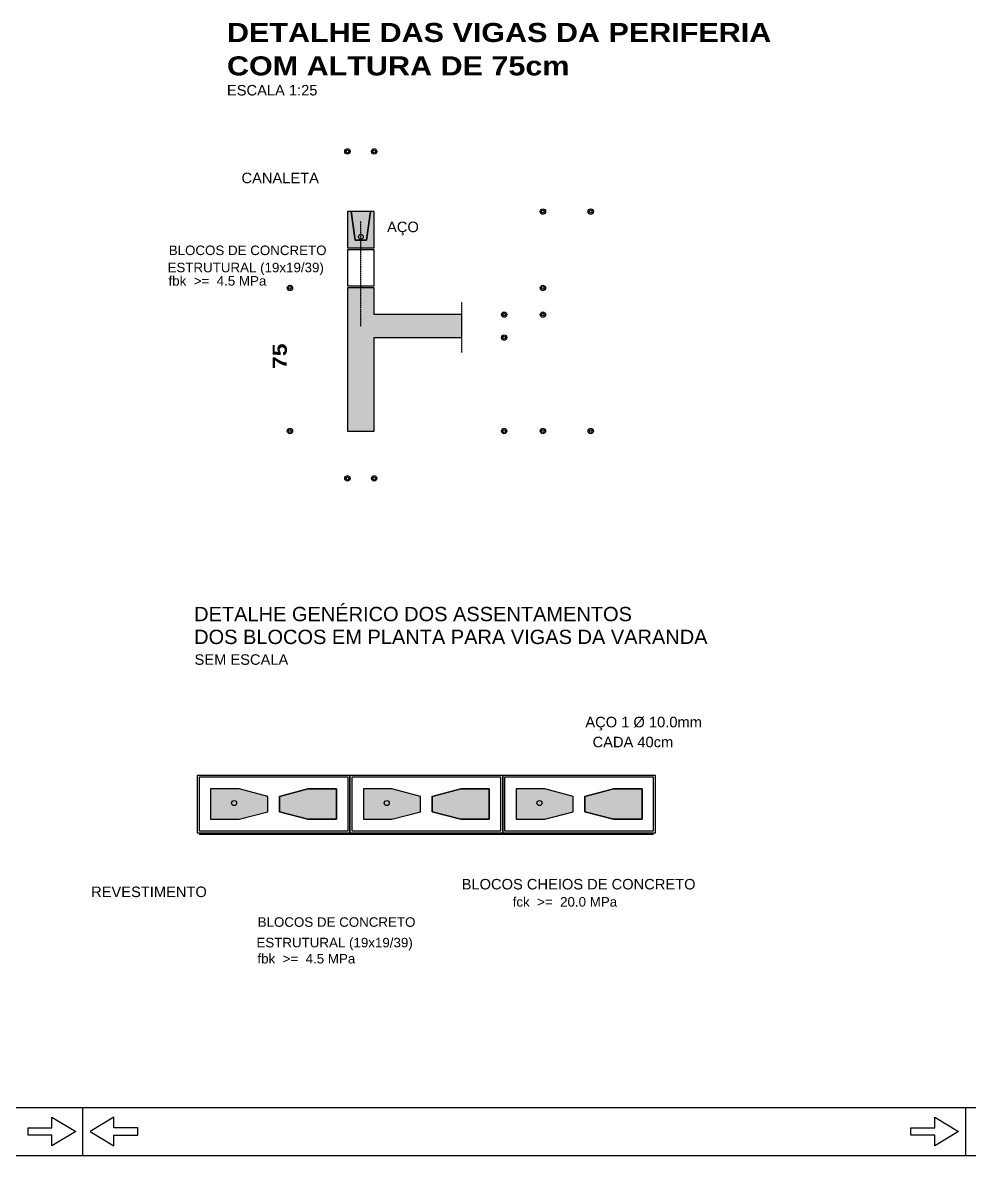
# Model space of a CAD drawing. Extents: x -15895 to 12929, y -2522 to 15173.
# Drawn here: x -11863 to -10871, y 10673 to 11859 of the extents above; entities that cross this region are included whole.
import ezdxf

# ---------------------------------------------------------------- set-up
doc = ezdxf.new("R2010")
doc.units = 0
doc.linetypes.add('ESTILO_TQS_0006', pattern=[0.3, 0.2, -0.1])
doc.linetypes.add('ESTILO_TQS_0007', pattern=[2.1, 1.5, -0.2, 0.2, -0.2])
for name, color, linetype in [('MTH-179', 1, 'Continuous'), ('MTH-18', 1, 'Continuous'), ('MTH-201', 4, 'Continuous'), ('MTH-224', 4, 'Continuous'), ('MTH-226', 6, 'Continuous'), ('MTH-230', 1, 'Continuous'), ('MTH-231', 1, 'Continuous'), ('MTH-DIM-PILAR', 3, 'Continuous'), ('MTH-EIXO-217', 8, 'Continuous'), ('MTH-LINHA-CORTE', 5, 'Continuous'), ('MTH-MARGEM', 5, 'Continuous'), ('MTH-SIMB_COTA', 3, 'Continuous'), ('MTH-SOMBRA21', 150, 'Continuous'), ('MTH-SOMBRA41', 88, 'Continuous'), ('MTH-TXT', 4, 'Continuous'), ('MTH-TXT-NEGRITO', 5, 'Continuous'), ('MTH-TXT-NOTAS', 3, 'Continuous'), ('MTH-TXT2', 5, 'Continuous')]:
    doc.layers.add(name, color=color, linetype=linetype)
doc.styles.add('TQS_ARIAL', font='arial.ttf')
doc.styles.add('TQS_ARIAL_BLACK', font='ariblk.ttf')

msp = doc.modelspace()

# ---------------------------------------------------------------- linework, layer by layer
at = {"layer": 'MTH-179', "linetype": 'Continuous'}
for p, q in [((-11799.64, 10672.93), (-11799.64, 10722.93)), ((-10874.64, 10672.93), (-10874.64, 10722.93)), ((-15894.64, 10672.93), (-8099.64, 10672.93))]:
    msp.add_line(p, q, dxfattribs=at)
for points in [[(-11807.14, 10697.93), (-11832.14, 10682.93), (-11832.14, 10694.18), (-11857.14, 10694.18), (-11857.14, 10701.68), (-11832.14, 10701.68), (-11832.14, 10712.93), (-11807.14, 10697.93)], [(-11792.14, 10697.93), (-11767.14, 10682.93), (-11767.14, 10694.18), (-11742.14, 10694.18), (-11742.14, 10701.68), (-11767.14, 10701.68), (-11767.14, 10712.93), (-11792.14, 10697.93)], [(-10882.14, 10697.93), (-10907.14, 10682.93), (-10907.14, 10694.18), (-10932.14, 10694.18), (-10932.14, 10701.68), (-10907.14, 10701.68), (-10907.14, 10712.93), (-10882.14, 10697.93)]]:
    msp.add_lwpolyline(points, dxfattribs=at)
at = {"layer": 'MTH-18', "linetype": 'Continuous'}
for p, q in [((-11518.49, 11661.63), (-11514.55, 11631.6)), ((-11498.49, 11661.63), (-11502.42, 11631.6)), ((-11514.55, 11631.6), (-11502.42, 11631.6)), ((-11635.84, 11056.95), (-11665.84, 11056.95)), ((-11665.84, 11056.95), (-11665.84, 11024.95)), ((-11605.84, 11048.95), (-11635.84, 11056.95)), ((-11605.84, 11032.95), (-11605.84, 11048.95)), ((-11593.84, 11048.95), (-11563.84, 11056.95)), ((-11593.84, 11032.95), (-11593.84, 11048.95)), ((-11563.84, 11056.95), (-11533.84, 11056.95)), ((-11533.84, 11056.95), (-11533.84, 11024.95)), ((-11475.84, 11056.95), (-11505.84, 11056.95)), ((-11505.84, 11056.95), (-11505.84, 11024.95)), ((-11445.84, 11048.95), (-11475.84, 11056.95)), ((-11445.84, 11032.95), (-11445.84, 11048.95)), ((-11433.84, 11048.95), (-11403.84, 11056.95)), ((-11433.84, 11032.95), (-11433.84, 11048.95)), ((-11403.84, 11056.95), (-11373.84, 11056.95)), ((-11373.84, 11056.95), (-11373.84, 11024.95)), ((-11315.84, 11056.95), (-11345.84, 11056.95)), ((-11345.84, 11056.95), (-11345.84, 11024.95)), ((-11285.84, 11048.95), (-11315.84, 11056.95)), ((-11285.84, 11032.95), (-11285.84, 11048.95)), ((-11273.84, 11048.95), (-11243.84, 11056.95)), ((-11273.84, 11032.95), (-11273.84, 11048.95)), ((-11243.84, 11056.95), (-11213.84, 11056.95)), ((-11213.84, 11056.95), (-11213.84, 11024.95)), ((-11665.84, 11024.95), (-11635.84, 11024.95)), ((-11635.84, 11024.95), (-11605.84, 11032.95)), ((-11563.84, 11024.95), (-11593.84, 11032.95)), ((-11533.84, 11024.95), (-11563.84, 11024.95)), ((-11505.84, 11024.95), (-11475.84, 11024.95)), ((-11475.84, 11024.95), (-11445.84, 11032.95)), ((-11403.84, 11024.95), (-11433.84, 11032.95)), ((-11373.84, 11024.95), (-11403.84, 11024.95)), ((-11345.84, 11024.95), (-11315.84, 11024.95)), ((-11315.84, 11024.95), (-11285.84, 11032.95)), ((-11243.84, 11024.95), (-11273.84, 11032.95)), ((-11213.84, 11024.95), (-11243.84, 11024.95)), ((-11201.84, 11008.95), (-11677.84, 11008.95))]:
    msp.add_line(p, q, dxfattribs=at)
at = {"layer": 'MTH-201', "linetype": 'ESTILO_TQS_0006'}
msp.add_line((-11508.49, 11541.63), (-11508.49, 11651.63), dxfattribs=at)
at = {"layer": 'MTH-224', "linetype": 'Continuous'}
for centre in [(-11641.3, 11041.94), (-11481.3, 11041.94), (-11321.3, 11041.94)]:
    msp.add_circle(centre, 2.67, dxfattribs=at)
at = {"layer": 'MTH-226', "linetype": 'Continuous'}
msp.add_circle((-11508.44, 11635.12), 2.5, dxfattribs=at)
at = {"layer": 'MTH-230', "linetype": 'Continuous'}
for points in [[(-11679.84, 11010.95), (-11519.84, 11010.95), (-11519.84, 11070.95), (-11679.84, 11070.95), (-11679.84, 11010.95)], [(-11519.84, 11010.95), (-11359.84, 11010.95), (-11359.84, 11070.95), (-11519.84, 11070.95), (-11519.84, 11010.95)], [(-11359.84, 11010.95), (-11199.84, 11010.95), (-11199.84, 11070.95), (-11359.84, 11070.95), (-11359.84, 11010.95)]]:
    msp.add_lwpolyline(points, dxfattribs=at)
at = {"layer": 'MTH-231', "linetype": 'Continuous'}
for points in [[(-11494.49, 11661.63), (-11522.49, 11661.63), (-11522.49, 11623.63), (-11494.49, 11623.63), (-11494.49, 11661.63)], [(-11494.49, 11621.63), (-11522.49, 11621.63), (-11522.49, 11583.63), (-11494.49, 11583.63), (-11494.49, 11621.63)], [(-11677.84, 11012.95), (-11521.84, 11012.95), (-11521.84, 11068.95), (-11677.84, 11068.95), (-11677.84, 11012.95)], [(-11517.84, 11012.95), (-11361.84, 11012.95), (-11361.84, 11068.95), (-11517.84, 11068.95), (-11517.84, 11012.95)], [(-11357.84, 11012.95), (-11201.84, 11012.95), (-11201.84, 11068.95), (-11357.84, 11068.95), (-11357.84, 11012.95)], [(-11665.84, 11024.95), (-11635.84, 11024.95), (-11605.84, 11032.95), (-11605.84, 11048.95), (-11635.84, 11056.95), (-11665.84, 11056.95), (-11665.84, 11024.95)], [(-11533.84, 11024.95), (-11563.84, 11024.95), (-11593.84, 11032.95), (-11593.84, 11048.95), (-11563.84, 11056.95), (-11533.84, 11056.95), (-11533.84, 11024.95)], [(-11505.84, 11024.95), (-11475.84, 11024.95), (-11445.84, 11032.95), (-11445.84, 11048.95), (-11475.84, 11056.95), (-11505.84, 11056.95), (-11505.84, 11024.95)], [(-11373.84, 11024.95), (-11403.84, 11024.95), (-11433.84, 11032.95), (-11433.84, 11048.95), (-11403.84, 11056.95), (-11373.84, 11056.95), (-11373.84, 11024.95)], [(-11345.84, 11024.95), (-11315.84, 11024.95), (-11285.84, 11032.95), (-11285.84, 11048.95), (-11315.84, 11056.95), (-11345.84, 11056.95), (-11345.84, 11024.95)], [(-11213.84, 11024.95), (-11243.84, 11024.95), (-11273.84, 11032.95), (-11273.84, 11048.95), (-11243.84, 11056.95), (-11213.84, 11056.95), (-11213.84, 11024.95)]]:
    msp.add_lwpolyline(points, dxfattribs=at)
at = {"layer": 'MTH-EIXO-217', "linetype": 'ESTILO_TQS_0007'}
msp.add_line((-11402.49, 11513.86), (-11402.49, 11566.64), dxfattribs=at)
at = {"layer": 'MTH-LINHA-CORTE', "linetype": 'Continuous'}
msp.add_lwpolyline([(-11402.49, 11553.63), (-11494.49, 11553.63), (-11494.49, 11581.63), (-11522.49, 11581.63), (-11522.49, 11431.63), (-11494.49, 11431.63), (-11494.49, 11529.63), (-11402.49, 11529.63), (-11402.49, 11553.63)], dxfattribs=at)
at = {"layer": 'MTH-MARGEM', "linetype": 'Continuous'}
msp.add_line((-15719.64, 10722.93), (-8149.64, 10722.93), dxfattribs=at)
at = {"layer": 'MTH-SIMB_COTA', "linetype": 'Continuous'}
for centre, radius in [((-11522.49, 11724.58), 2.8), ((-11522.49, 11724.58), 1.4), ((-11494.49, 11724.58), 2.8), ((-11494.49, 11724.58), 1.4), ((-11317.7, 11661.63), 2.8), ((-11267.63, 11661.63), 2.8), ((-11317.7, 11661.63), 1.4), ((-11267.63, 11661.63), 1.4), ((-11582.71, 11581.63), 2.8), ((-11582.71, 11581.63), 1.4), ((-11317.7, 11581.63), 2.8), ((-11317.7, 11581.63), 2.8), ((-11317.7, 11581.63), 1.4), ((-11317.7, 11581.63), 1.4), ((-11358.28, 11553.63), 2.8), ((-11358.28, 11553.63), 1.4), ((-11317.7, 11553.63), 2.8), ((-11317.7, 11553.63), 2.8), ((-11317.7, 11553.63), 1.4), ((-11317.7, 11553.63), 1.4), ((-11358.28, 11529.63), 2.8), ((-11358.28, 11529.63), 2.8), ((-11358.28, 11529.63), 1.4), ((-11358.28, 11529.63), 1.4), ((-11582.71, 11431.63), 2.8), ((-11582.71, 11431.63), 1.4), ((-11358.28, 11431.63), 2.8), ((-11358.28, 11431.63), 1.4), ((-11317.7, 11431.63), 2.8), ((-11317.7, 11431.63), 1.4), ((-11267.63, 11431.63), 2.8), ((-11267.63, 11431.63), 1.4), ((-11522.49, 11382.07), 2.8), ((-11522.49, 11382.07), 1.4), ((-11494.49, 11382.07), 2.8), ((-11494.49, 11382.07), 1.4)]:
    msp.add_circle(centre, radius, dxfattribs=at)
at = {"layer": 'MTH-SOMBRA21', "linetype": 'Continuous'}
for points in [[(-11518.49, 11661.63), (-11514.55, 11631.6), (-11502.42, 11631.6), (-11498.49, 11661.63), (-11518.49, 11661.63)], [(-11605.84, 11048.95), (-11635.84, 11056.95), (-11665.84, 11056.95), (-11665.84, 11024.95), (-11635.84, 11024.95), (-11605.84, 11032.95), (-11605.84, 11048.95)], [(-11533.84, 11056.95), (-11563.84, 11056.95), (-11593.84, 11048.95), (-11593.84, 11032.95), (-11563.84, 11024.95), (-11533.84, 11024.95), (-11533.84, 11056.95)], [(-11445.84, 11048.95), (-11475.84, 11056.95), (-11505.84, 11056.95), (-11505.84, 11024.95), (-11475.84, 11024.95), (-11445.84, 11032.95), (-11445.84, 11048.95)], [(-11373.84, 11056.95), (-11403.84, 11056.95), (-11433.84, 11048.95), (-11433.84, 11032.95), (-11403.84, 11024.95), (-11373.84, 11024.95), (-11373.84, 11056.95)], [(-11285.84, 11048.95), (-11315.84, 11056.95), (-11345.84, 11056.95), (-11345.84, 11024.95), (-11315.84, 11024.95), (-11285.84, 11032.95), (-11285.84, 11048.95)], [(-11213.84, 11056.95), (-11243.84, 11056.95), (-11273.84, 11048.95), (-11273.84, 11032.95), (-11243.84, 11024.95), (-11213.84, 11024.95), (-11213.84, 11056.95)]]:
    msp.add_lwpolyline(points, dxfattribs=at)
for points in [[(-11518.49, 11661.63), (-11514.55, 11631.6), (-11502.42, 11631.6)], [(-11518.49, 11661.63), (-11502.42, 11631.6), (-11498.49, 11661.63)], [(-11518.49, 11661.63), (-11498.49, 11661.63), (-11518.49, 11661.63)], [(-11494.49, 11529.63), (-11494.49, 11581.63), (-11522.49, 11581.63)], [(-11494.49, 11529.63), (-11522.49, 11581.63), (-11494.49, 11431.63)], [(-11494.49, 11431.63), (-11522.49, 11581.63), (-11522.49, 11431.63)], [(-11494.49, 11529.63), (-11494.49, 11553.63), (-11494.49, 11581.63)], [(-11494.49, 11529.63), (-11402.49, 11529.63), (-11494.49, 11553.63)], [(-11494.49, 11553.63), (-11402.49, 11529.63), (-11402.49, 11553.63)], [(-11605.84, 11048.95), (-11635.84, 11056.95), (-11665.84, 11056.95)], [(-11605.84, 11048.95), (-11665.84, 11056.95), (-11665.84, 11024.95)], [(-11605.84, 11048.95), (-11665.84, 11024.95), (-11635.84, 11024.95)], [(-11605.84, 11048.95), (-11635.84, 11024.95), (-11605.84, 11032.95)], [(-11605.84, 11048.95), (-11605.84, 11032.95), (-11605.84, 11048.95)], [(-11533.84, 11056.95), (-11563.84, 11056.95), (-11593.84, 11048.95)], [(-11533.84, 11056.95), (-11593.84, 11048.95), (-11593.84, 11032.95)], [(-11533.84, 11056.95), (-11593.84, 11032.95), (-11563.84, 11024.95)], [(-11533.84, 11056.95), (-11563.84, 11024.95), (-11533.84, 11024.95)], [(-11533.84, 11056.95), (-11533.84, 11024.95), (-11533.84, 11056.95)], [(-11445.84, 11048.95), (-11475.84, 11056.95), (-11505.84, 11056.95)], [(-11445.84, 11048.95), (-11505.84, 11056.95), (-11505.84, 11024.95)], [(-11445.84, 11048.95), (-11505.84, 11024.95), (-11475.84, 11024.95)], [(-11445.84, 11048.95), (-11475.84, 11024.95), (-11445.84, 11032.95)], [(-11445.84, 11048.95), (-11445.84, 11032.95), (-11445.84, 11048.95)], [(-11373.84, 11056.95), (-11403.84, 11056.95), (-11433.84, 11048.95)], [(-11373.84, 11056.95), (-11433.84, 11048.95), (-11433.84, 11032.95)], [(-11373.84, 11056.95), (-11433.84, 11032.95), (-11403.84, 11024.95)], [(-11373.84, 11056.95), (-11403.84, 11024.95), (-11373.84, 11024.95)], [(-11373.84, 11056.95), (-11373.84, 11024.95), (-11373.84, 11056.95)], [(-11285.84, 11048.95), (-11315.84, 11056.95), (-11345.84, 11056.95)], [(-11285.84, 11048.95), (-11345.84, 11056.95), (-11345.84, 11024.95)], [(-11285.84, 11048.95), (-11345.84, 11024.95), (-11315.84, 11024.95)], [(-11285.84, 11048.95), (-11315.84, 11024.95), (-11285.84, 11032.95)], [(-11285.84, 11048.95), (-11285.84, 11032.95), (-11285.84, 11048.95)], [(-11213.84, 11056.95), (-11243.84, 11056.95), (-11273.84, 11048.95)], [(-11213.84, 11056.95), (-11273.84, 11048.95), (-11273.84, 11032.95)], [(-11213.84, 11056.95), (-11273.84, 11032.95), (-11243.84, 11024.95)], [(-11213.84, 11056.95), (-11243.84, 11024.95), (-11213.84, 11024.95)], [(-11213.84, 11056.95), (-11213.84, 11024.95), (-11213.84, 11056.95)]]:
    msp.add_solid(points, dxfattribs=at)
at = {"layer": 'MTH-SOMBRA41', "linetype": 'Continuous'}
msp.add_lwpolyline([(-11522.49, 11661.63), (-11522.49, 11623.63), (-11494.49, 11623.63), (-11494.49, 11661.63), (-11498.49, 11661.63), (-11502.42, 11631.6), (-11514.55, 11631.6), (-11518.49, 11661.63), (-11522.49, 11661.63)], dxfattribs=at)
for points in [[(-11522.49, 11661.63), (-11522.49, 11623.63), (-11514.55, 11631.6)], [(-11522.49, 11661.63), (-11514.55, 11631.6), (-11518.49, 11661.63)], [(-11494.49, 11623.63), (-11498.49, 11661.63), (-11502.42, 11631.6)], [(-11494.49, 11623.63), (-11494.49, 11661.63), (-11498.49, 11661.63)], [(-11494.49, 11623.63), (-11514.55, 11631.6), (-11522.49, 11623.63)], [(-11494.49, 11623.63), (-11502.42, 11631.6), (-11514.55, 11631.6)]]:
    msp.add_solid(points, dxfattribs=at)

# ---------------------------------------------------------------- texts
at = {"layer": 'MTH-DIM-PILAR', "linetype": 'Continuous', "style": 'TQS_ARIAL'}
for s, height, p in [('BLOCOS DE CONCRETO', 10, (-11709.73, 11616)), ('ESTRUTURAL (19x19/39)', 10, (-11711, 11598)), ('fbk  >=  4.5 MPa', 10, (-11709.96, 11584)), ('REVESTIMENTO', 11, (-11791.06, 10943.48)), ('BLOCOS CHEIOS DE CONCRETO', 11, (-11402.82, 10951.48)), ('fck  >=  20.0 MPa', 10, (-11349.38, 10933.48)), ('BLOCOS DE CONCRETO', 10, (-11616.58, 10912.32)), ('ESTRUTURAL (19x19/39)', 10, (-11617.85, 10890.8)), ('fbk  >=  4.5 MPa', 10, (-11616.8, 10873.94))]:
    msp.add_text(s, height=height, dxfattribs=at).set_placement(p)
at = {"layer": 'MTH-TXT', "linetype": 'Continuous', "style": 'TQS_ARIAL'}
msp.add_text('AÇO', height=11, dxfattribs=at).set_placement((-11480.99, 11640.02))
at = {"layer": 'MTH-TXT-NEGRITO', "linetype": 'Continuous', "style": 'TQS_ARIAL_BLACK'}
for s, p in [('DETALHE DAS VIGAS DA PERIFERIA', (-11648.74, 11839.2)), ('COM ALTURA DE 75cm', (-11648.74, 11804.2))]:
    msp.add_text(s, height=20, dxfattribs=at).set_placement(p)
msp.add_text('75', height=15, rotation=90, dxfattribs=at).set_placement((-11586.01, 11496.73))
at = {"layer": 'MTH-TXT-NOTAS', "linetype": 'Continuous', "style": 'TQS_ARIAL'}
for s, p in [('ESCALA 1:25', (-11648.74, 11783.2)), ('SEM ESCALA', (-11682.69, 11186.81)), ('AÇO 1 %%c 10.0mm', (-11273.22, 11121.32)), ('CADA 40cm', (-11265.65, 11100.41))]:
    msp.add_text(s, height=11, dxfattribs=at).set_placement(p)
at = {"layer": 'MTH-TXT2', "linetype": 'Continuous', "style": 'TQS_ARIAL'}
for s, height, p in [('CANALETA', 11, (-11633.51, 11691.32)), ('DETALHE GENÉRICO DOS ASSENTAMENTOS', 15, (-11683.13, 11232.49)), ('DOS BLOCOS EM PLANTA PARA VIGAS DA VARANDA', 15, (-11683.13, 11208.55))]:
    msp.add_text(s, height=height, dxfattribs=at).set_placement(p)

doc.saveas('drawing.dxf')
